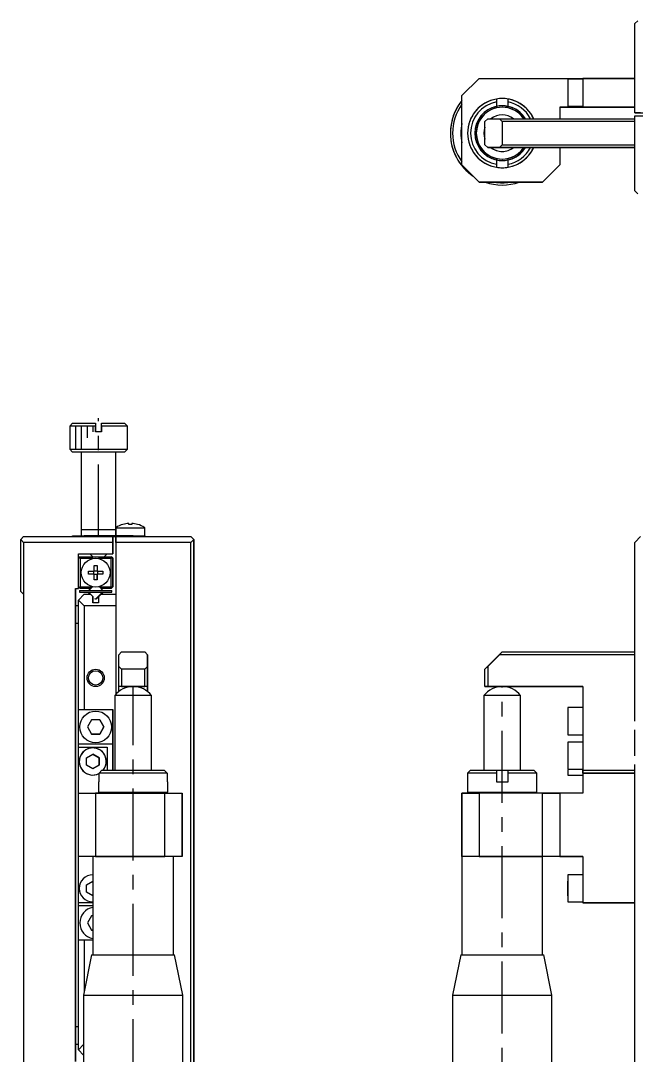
# Model space of a CAD drawing. Extents: x -109 to 395, y 1 to 311.
# Drawn here: x -52.4 to 54.3, y 131.6 to 311 of the extents above; entities that cross this region are included whole.
import ezdxf

# ---------------------------------------------------------------- set-up
doc = ezdxf.new("R2010")
doc.units = 0
doc.header["$LTSCALE"] = 10
doc.linetypes.add('CENTER', pattern=[2, 1.25, -0.25, 0.25, -0.25])
doc.layers.get('0').update_dxf_attribs({"linetype": 'CONTINUOUS'})
doc.layers.add('CENTER', color=1, linetype='CENTER')

msp = doc.modelspace()

# ---------------------------------------------------------------- linework, layer by layer
at = {"color": 7, "linetype": 'CONTINUOUS'}
for p, q in [((54.571653, 310.96228), (54.071653, 310.46228)), ((54.071653, 294.96228), (54.071653, 310.46228)), ((27.071653, 300.96228), (24.071653, 297.96228)), ((27.071653, 300.96228), (45.071653, 300.96228)), ((27.071653, 300.96228), (54.071653, 300.96228)), ((27.071653, 300.96228), (54.071653, 300.96228)), ((42.471653, 300.81228), (42.471653, 296.11228)), ((45.071653, 300.81228), (42.471653, 300.81228)), ((45.071653, 300.96228), (45.071653, 295.96228)), ((54.071653, 300.96228), (45.071653, 300.96228)), ((24.071653, 285.96228), (24.071653, 297.96228)), ((30.071653, 297.37836), (30.071653, 296.870607)), ((30.071653, 297.37836), (30.071653, 295.849762)), ((30.071653, 297.37836), (30.071653, 295.849762)), ((30.071653, 296.870607), (30.071653, 296.105824)), ((30.071653, 296.105824), (30.071653, 295.849762)), ((32.071653, 296.870607), (32.071653, 297.37836)), ((32.071653, 295.849762), (32.071653, 297.37836)), ((32.071653, 295.849762), (32.071653, 297.37836)), ((32.071653, 296.105824), (32.071653, 296.870607)), ((32.071653, 295.849762), (32.071653, 296.105824)), ((42.471653, 296.11228), (45.071653, 296.11228)), ((45.071653, 295.96228), (41.071653, 295.96228)), ((41.071653, 295.96228), (45.071653, 295.96228)), ((41.071653, 295.96228), (41.071653, 293.96228)), ((41.071653, 295.96228), (54.071653, 295.96228)), ((41.071653, 295.96228), (54.071653, 295.96228)), ((45.071653, 295.96228), (54.071653, 295.96228)), ((54.071653, 295.96228), (45.071653, 295.96228)), ((54.071653, 294.96228), (55.607552, 294.96228)), ((55.071653, 294.96228), (54.071653, 294.96228)), ((54.071653, 294.96228), (85.071653, 294.96228)), ((54.071653, 294.96228), (85.071653, 294.96228)), ((54.071653, 281.46228), (54.071653, 294.46228)), ((54.071653, 294.46228), (55.071653, 294.46228)), ((54.071653, 294.46228), (57.571653, 294.46228)), ((54.071653, 294.46228), (57.571653, 294.46228)), ((28.571653, 293.96228), (28.071653, 293.46228)), ((28.071653, 289.46228), (28.071653, 293.46228)), ((28.571653, 293.96228), (30.571653, 293.96228)), ((28.571653, 293.96228), (54.071653, 293.96228)), ((28.571653, 293.96228), (54.071653, 293.96228)), ((31.071653, 293.46228), (30.571653, 293.96228)), ((30.571653, 293.96228), (54.071653, 293.96228)), ((31.071653, 293.46228), (31.071653, 289.46228)), ((54.071653, 293.46228), (31.071653, 293.46228)), ((28.071653, 289.46228), (28.571653, 288.96228)), ((28.571653, 288.96228), (28.071653, 289.46228)), ((28.571653, 288.96228), (28.071653, 289.46228)), ((28.571653, 288.96228), (28.071653, 289.46228)), ((30.571653, 288.96228), (28.571653, 288.96228)), ((28.571653, 288.96228), (45.071653, 288.96228)), ((28.571653, 288.96228), (54.071653, 288.96228)), ((28.571653, 288.96228), (54.071653, 288.96228)), ((30.571653, 288.96228), (31.071653, 289.46228)), ((54.071653, 288.96228), (30.571653, 288.96228)), ((31.071653, 289.46228), (54.071653, 289.46228)), ((41.071653, 288.96228), (41.071653, 285.96228)), ((45.071653, 288.96228), (54.071653, 288.96228)), ((30.071653, 287.074798), (30.071653, 286.818736)), ((30.071653, 287.074798), (30.071653, 285.5462)), ((30.071653, 287.074798), (30.071653, 285.5462)), ((32.071653, 286.818736), (32.071653, 287.074798)), ((32.071653, 285.5462), (32.071653, 287.074798)), ((32.071653, 285.5462), (32.071653, 287.074798)), ((24.071653, 285.96228), (27.071653, 282.96228)), ((27.071653, 282.96228), (24.071653, 285.96228)), ((27.071653, 282.96228), (24.071653, 285.96228)), ((27.071653, 282.96228), (24.071653, 285.96228)), ((30.071653, 286.818736), (30.071653, 286.053953)), ((30.071653, 286.053953), (30.071653, 285.5462)), ((32.071653, 286.053953), (32.071653, 286.818736)), ((32.071653, 285.5462), (32.071653, 286.053953)), ((38.071653, 282.96228), (41.071653, 285.96228)), ((41.071653, 285.96228), (38.071653, 282.96228)), ((41.071653, 285.96228), (38.071653, 282.96228)), ((41.071653, 285.96228), (38.071653, 282.96228)), ((38.071653, 282.96228), (27.071653, 282.96228)), ((27.071653, 282.96228), (38.071653, 282.96228)), ((27.071653, 282.96228), (38.071653, 282.96228)), ((27.071653, 282.96228), (38.071653, 282.96228)), ((54.071653, 281.46228), (54.571653, 280.96228)), ((54.571653, 280.96228), (54.071653, 281.46228)), ((54.571653, 280.96228), (54.071653, 281.46228)), ((54.571653, 280.96228), (54.071653, 281.46228)), ((-43.434427, 241.150949), (-43.934427, 240.650949)), ((-39.434427, 240.650949), (-43.934427, 240.650949)), ((-43.934427, 240.650949), (-43.934427, 236.650949)), ((-43.434427, 241.150949), (-39.434427, 241.150949)), ((-39.434427, 241.150949), (-39.434427, 240.650949)), ((-39.434427, 241.150949), (-39.434427, 239.650949)), ((-39.434427, 241.150949), (-39.434427, 239.650949)), ((-39.434427, 239.650949), (-39.434427, 240.650949)), ((-38.434427, 241.150949), (-34.434427, 241.150949)), ((-38.434427, 240.650949), (-38.434427, 241.150949)), ((-38.434427, 239.650949), (-38.434427, 241.150949)), ((-38.434427, 239.650949), (-38.434427, 241.150949)), ((-33.934427, 240.650949), (-38.434427, 240.650949)), ((-38.434427, 240.650949), (-38.434427, 239.650949)), ((-33.934427, 240.650949), (-34.434427, 241.150949)), ((-33.934427, 236.650949), (-33.934427, 240.650949)), ((-38.434427, 239.650949), (-39.434427, 239.650949)), ((-43.934427, 236.650949), (-33.934427, 236.650949)), ((-43.934427, 236.650949), (-43.434427, 236.150949)), ((-34.434427, 236.150949), (-43.434427, 236.150949)), ((-41.934427, 236.150949), (-41.934427, 222.650949)), ((-41.934427, 236.150949), (-41.934427, 221.650949)), ((-41.934427, 236.150949), (-41.934427, 221.650949)), ((-35.934427, 223.042607), (-35.934427, 236.150949)), ((-35.934427, 221.650949), (-35.934427, 236.150949)), ((-35.934427, 221.650949), (-35.934427, 236.150949)), ((-34.434427, 236.150949), (-33.934427, 236.650949)), ((-35.934427, 222.650949), (-41.934427, 222.650949)), ((-35.934427, 222.650949), (-41.934427, 222.650949)), ((-41.934427, 222.650949), (-41.934427, 221.650949)), ((-35.934427, 222.650949), (-41.934427, 222.650949)), ((-35.934427, 222.650949), (-41.934427, 222.650949)), ((-35.934427, 223.042607), (-30.934427, 223.042607)), ((-35.934427, 223.042607), (-35.934427, 221.650949)), ((-35.934427, 222.650949), (-35.934427, 223.042607)), ((-35.934427, 221.650949), (-35.934427, 222.650949)), ((-34.693017, 223.61353), (-34.69636, 223.620385)), ((-33.694427, 223.61353), (-33.694427, 223.785902)), ((-33.174427, 223.61353), (-33.694427, 223.61353)), ((-33.174427, 223.785902), (-33.174427, 223.61353)), ((-32.172494, 223.620385), (-32.175838, 223.61353)), ((-30.934427, 221.650949), (-30.934427, 223.042607)), ((-30.934427, 221.500949), (-30.934427, 223.042607)), ((-30.934427, 221.500949), (-30.934427, 223.042607)), ((-51.934427, 221.500949), (-52.434427, 221.000949)), ((-52.434427, 221.000949), (-51.934427, 220.500949)), ((-52.434427, 212.000949), (-52.434427, 221.000949)), ((-51.934427, 221.500949), (-36.434427, 221.500949)), ((-51.934427, 221.500949), (-22.934427, 221.500949)), ((-51.934427, 221.500949), (-22.934427, 221.500949)), ((-43.434427, 221.500949), (-43.434427, 221.650949)), ((-43.434427, 221.650949), (-41.434427, 221.650949)), ((-43.434427, 221.650949), (-30.934427, 221.650949)), ((-43.434427, 221.650949), (-30.934427, 221.650949)), ((-32.934427, 221.650949), (-41.434427, 221.650949)), ((-35.934427, 221.500949), (-36.434427, 221.500949)), ((-36.434427, 220.500949), (-36.434427, 221.500949)), ((-36.434427, 221.500949), (-36.434427, 220.500949)), ((-36.434427, 218.500949), (-36.434427, 221.500949)), ((-36.434427, 218.500949), (-36.434427, 221.500949)), ((-35.934427, 220.500949), (-35.934427, 221.500949)), ((-35.934427, 221.500949), (-22.934427, 221.500949)), ((-35.934427, 221.500949), (-35.934427, 194.146544)), ((-35.934427, 221.500949), (-35.934427, 194.146544)), ((-32.934427, 221.650949), (-30.934427, 221.650949)), ((-30.934427, 221.650949), (-30.934427, 221.500949)), ((-30.934427, 221.500949), (-30.934427, 221.650949)), ((-22.434427, 221.000949), (-22.934427, 221.500949)), ((-22.934427, 221.500949), (-22.434427, 221.000949)), ((-22.934427, 221.500949), (-22.434427, 221.000949)), ((-22.934427, 221.500949), (-22.434427, 221.000949)), ((-22.934427, 220.500949), (-22.434427, 221.000949)), ((-22.434427, 221.000949), (-22.434427, 122.000949)), ((-22.434427, 218.500944), (-22.434427, 221.000949)), ((-22.434427, 122.000949), (-22.434427, 221.000949)), ((-22.434427, 122.000949), (-22.434427, 221.000949)), ((54.071653, 220.500949), (55.071653, 221.500949)), ((54.071653, 220.500949), (55.071653, 221.500949)), ((54.071653, 220.500949), (54.571653, 221.000949)), ((-36.434427, 220.500949), (-51.934427, 220.500949)), ((-51.934427, 220.500949), (-51.934427, 211.500949)), ((-51.934427, 220.500949), (-51.934427, 122.500949)), ((-51.934427, 220.500949), (-51.934427, 122.500949)), ((-36.434427, 220.500949), (-36.434427, 218.500949)), ((-36.434427, 218.500949), (-36.434427, 220.500949)), ((-36.434427, 218.500949), (-36.434427, 220.500949)), ((-36.434427, 218.500949), (-36.434427, 220.500949)), ((-36.434427, 218.500949), (-36.434427, 220.500949)), ((-36.434427, 218.500949), (-36.434427, 220.500949)), ((-22.934427, 220.500949), (-35.934427, 220.500949)), ((-35.934427, 220.500949), (-35.934427, 194.146544)), ((-22.934427, 122.500949), (-22.934427, 220.500949)), ((54.071658, 189.500949), (54.071653, 220.500949)), ((-42.434427, 218.500949), (-36.434427, 218.500949)), ((-42.434427, 212.501049), (-42.434427, 218.500949)), ((-42.434427, 212.501049), (-42.434427, 218.500949)), ((-42.434427, 212.501049), (-42.434427, 218.500949)), ((-42.434427, 212.501049), (-42.434427, 218.500949)), ((-42.434427, 217.700949), (-42.134427, 218.000949)), ((-42.434427, 217.700949), (-42.134427, 218.000949)), ((-42.434427, 217.700949), (-42.284427, 217.850949)), ((-42.134427, 218.000949), (-42.284427, 217.850949)), ((-42.284427, 217.850949), (-42.134427, 217.700949)), ((-42.134427, 218.000949), (-36.734427, 218.000949)), ((-39.931921, 217.700949), (-42.134427, 217.700949)), ((-42.134427, 217.700949), (-42.134427, 212.800949)), ((-40.434427, 218.500949), (-40.184427, 218.250949)), ((-40.434427, 218.500949), (-39.934427, 218.000949)), ((-40.434427, 218.500949), (-39.934427, 218.000949)), ((-40.184427, 218.250949), (-39.934427, 218.000949)), ((-36.734427, 217.700949), (-38.936934, 217.700949)), ((-37.934427, 218.000949), (-37.434427, 218.500949)), ((-37.934427, 218.000949), (-37.434427, 218.500949)), ((-37.934427, 218.000949), (-37.684427, 218.250949)), ((-37.684427, 218.250949), (-37.434427, 218.500949)), ((-36.584427, 217.850949), (-36.734427, 218.000949)), ((-36.734427, 218.000949), (-36.584427, 217.850949)), ((-36.434427, 217.700949), (-36.734427, 218.000949)), ((-36.434427, 217.700949), (-36.734427, 218.000949)), ((-36.734427, 217.700949), (-36.584427, 217.850949)), ((-36.734427, 212.800949), (-36.734427, 217.700949)), ((-36.584427, 217.850949), (-36.434427, 217.700949)), ((-36.434427, 217.700949), (-36.584427, 217.850949)), ((-36.434427, 217.700949), (-36.434427, 212.800949)), ((-36.434427, 213.300949), (-36.434427, 217.700949)), ((-36.434427, 213.300949), (-36.434427, 217.700949)), ((-36.434427, 213.300949), (-36.434427, 217.700949)), ((-36.434427, 213.300949), (-36.434427, 217.700949)), ((-36.434427, 213.300949), (-36.434427, 217.700949)), ((-36.434427, 212.800949), (-36.434427, 217.700949)), ((-36.434427, 213.300949), (-36.434427, 217.700949)), ((-36.434427, 213.300949), (-36.434427, 217.700949)), ((-36.434427, 213.300949), (-36.434427, 217.700949)), ((-36.434427, 213.300949), (-36.434427, 217.700949)), ((-36.434427, 213.300949), (-36.434427, 217.700949)), ((-36.434427, 212.800949), (-36.434427, 217.700949)), ((-36.434427, 212.800949), (-36.434427, 217.700949)), ((-40.682661, 215.510949), (-39.694427, 215.510949)), ((-40.682661, 214.990949), (-40.682661, 215.510949)), ((-39.760189, 214.990949), (-39.760189, 215.510949)), ((-39.694427, 216.499183), (-39.174427, 216.499183)), ((-39.694427, 215.510949), (-39.694427, 216.499183)), ((-39.694427, 215.576711), (-39.174427, 215.576711)), ((-39.174427, 216.499183), (-39.174427, 215.510949)), ((-39.174427, 216.499183), (-39.174427, 215.576711)), ((-39.174427, 216.499183), (-39.174427, 215.510949)), ((-39.174427, 216.499183), (-39.174427, 215.510949)), ((-39.174427, 215.576711), (-39.174427, 215.510949)), ((-39.174427, 215.510949), (-38.186194, 215.510949)), ((-39.108666, 215.510949), (-39.108666, 214.990949)), ((-38.186194, 215.510949), (-38.186194, 214.990949)), ((-39.694427, 214.990949), (-40.682661, 214.990949)), ((-39.694427, 214.002716), (-39.694427, 214.990949)), ((-39.174427, 214.925188), (-39.694427, 214.925188)), ((-39.174427, 214.002716), (-39.694427, 214.002716)), ((-39.174427, 214.990949), (-39.174427, 214.002716)), ((-38.186194, 214.990949), (-39.174427, 214.990949)), ((-39.174427, 214.990949), (-39.174427, 214.925188)), ((-39.174427, 214.990949), (-39.174427, 214.002716)), ((-39.174427, 214.990949), (-39.174427, 214.002716)), ((-39.174427, 214.002716), (-39.174427, 214.925188)), ((-22.434427, 208.500944), (-22.434427, 214.500954)), ((-51.934427, 211.500949), (-52.434427, 212.000949)), ((-42.934427, 212.501049), (-42.434427, 212.501049)), ((-42.934427, 130.501049), (-42.934427, 212.501049)), ((-42.934427, 212.501049), (-42.934427, 209.500949)), ((-42.934427, 212.501049), (-42.934427, 130.501049)), ((-42.934427, 212.501049), (-42.934427, 130.501049)), ((-42.284427, 212.650949), (-42.434427, 212.800949)), ((-42.134427, 212.500949), (-42.434427, 212.800949)), ((-42.134427, 212.500949), (-42.434427, 212.800949)), ((-42.134427, 212.800949), (-42.284427, 212.650949)), ((-42.284427, 212.650949), (-42.134427, 212.500949)), ((-42.234427, 212.150949), (-42.234427, 211.850949)), ((-42.234427, 212.150949), (-36.634427, 212.150949)), ((-42.234427, 211.850949), (-36.634427, 211.850949)), ((-42.134427, 212.800949), (-40.137029, 212.800949)), ((-40.437029, 212.500949), (-42.134427, 212.500949)), ((-40.027319, 212.822271), (-40.671864, 212.177726)), ((-40.671864, 211.824173), (-40.348641, 211.500949)), ((-40.671864, 211.824173), (-39.934427, 211.086736)), ((-40.671864, 211.824173), (-39.934427, 211.086736)), ((-40.62793, 212.150949), (-39.969909, 212.808971)), ((-40.62793, 212.150949), (-39.969909, 212.808971)), ((-40.62793, 212.150949), (-40.106179, 212.672701)), ((-40.437029, 212.500949), (-40.097494, 212.840484)), ((-40.437029, 212.500949), (-40.097494, 212.840484)), ((-40.137029, 212.800949), (-40.437029, 212.500949)), ((-40.437029, 212.500949), (-40.137029, 212.800949)), ((-40.137029, 212.800949), (-40.097494, 212.840484)), ((-40.097494, 212.840484), (-40.137029, 212.800949)), ((-40.106179, 212.672701), (-39.969909, 212.808971)), ((-38.240924, 211.850949), (-39.328361, 210.763513)), ((-39.257651, 210.763513), (-38.19699, 211.824173)), ((-39.257651, 210.763513), (-38.19699, 211.824173)), ((-38.19699, 212.177726), (-38.841535, 212.822271)), ((-38.77136, 212.840484), (-38.731825, 212.800949)), ((-38.77136, 212.840484), (-38.431825, 212.500949)), ((-38.77136, 212.840484), (-38.431825, 212.500949)), ((-38.731825, 212.800949), (-36.734427, 212.800949)), ((-38.731825, 212.800949), (-38.431825, 212.500949)), ((-38.520214, 211.500949), (-38.19699, 211.824173)), ((-36.734427, 212.500949), (-38.431825, 212.500949)), ((-36.584427, 212.650949), (-36.734427, 212.800949)), ((-36.434427, 212.800949), (-36.734427, 212.500949)), ((-36.434427, 212.800949), (-36.734427, 212.500949)), ((-36.734427, 212.500949), (-36.584427, 212.650949)), ((-36.584427, 212.650949), (-36.734427, 212.500949)), ((-36.634427, 211.850949), (-36.634427, 212.150949)), ((-36.434427, 212.800949), (-36.584427, 212.650949)), ((-36.584427, 212.650949), (-36.434427, 212.800949)), ((-51.934427, 211.500949), (-51.934427, 131.500949)), ((-42.934427, 210.500949), (-42.934427, 205.500949)), ((-42.934427, 210.500949), (-42.934427, 209.500949)), ((-42.434427, 210.500949), (-41.434427, 211.500949)), ((-42.434427, 191.500949), (-42.434427, 210.500949)), ((-41.434427, 209.500949), (-42.434427, 210.500949)), ((-42.434427, 132.500949), (-42.434427, 210.500949)), ((-42.434427, 132.500949), (-42.434427, 210.500949)), ((-41.434427, 211.500949), (-40.348641, 211.500949)), ((-39.934427, 211.086736), (-40.348641, 211.500949)), ((-40.348641, 211.500949), (-39.934427, 211.086736)), ((-39.934427, 210.000949), (-39.934427, 211.086736)), ((-39.934427, 211.086736), (-39.934427, 210.000949)), ((-39.934427, 211.086736), (-39.934427, 210.000949)), ((-39.934427, 211.086736), (-39.934427, 210.000949)), ((-38.934427, 210.000949), (-39.934427, 210.000949)), ((-39.257651, 210.763513), (-38.934427, 211.086736)), ((-38.520214, 211.500949), (-38.934427, 211.086736)), ((-38.934427, 211.086736), (-38.934427, 210.000949)), ((-38.520214, 211.500949), (-35.934427, 211.500949)), ((-42.434427, 209.500949), (-42.934427, 209.500949)), ((-41.434427, 209.500949), (-41.434427, 191.500949)), ((-35.934427, 209.500949), (-41.434427, 209.500949)), ((-42.934427, 206.500949), (-42.934427, 205.500949)), ((-42.934427, 206.500949), (-42.934427, 136.500949)), ((-42.934427, 206.500949), (-42.434427, 206.500949)), ((-22.434427, 201.500949), (-22.434427, 204.750949)), ((-22.434427, 198.250949), (-22.434427, 204.750949)), ((-42.934427, 204.000949), (-42.934427, 179.000949)), ((-42.934427, 204.000949), (-42.934427, 179.000949)), ((-22.434427, 198.500944), (-22.434427, 204.500954)), ((-22.434427, 201.500949), (-22.434427, 204.500954)), ((-22.434427, 198.500944), (-22.434427, 204.500954)), ((-34.934427, 201.500949), (-35.434427, 201.000949)), ((-35.434427, 199.000949), (-35.434427, 201.000949)), ((-35.434427, 194.623292), (-35.434427, 201.000949)), ((-35.434427, 194.623292), (-35.434427, 201.000949)), ((-34.934427, 201.500949), (-30.934427, 201.500949)), ((-30.434427, 201.000949), (-30.934427, 201.500949)), ((-30.934427, 201.500949), (-30.434427, 201.000949)), ((-30.934427, 201.500949), (-30.434427, 201.000949)), ((-30.934427, 201.500949), (-30.434427, 201.000949)), ((-30.434427, 201.000949), (-30.434427, 199.000949)), ((-30.434427, 195.500949), (-30.434427, 201.000949)), ((-30.434427, 201.000949), (-30.434427, 194.623292)), ((-30.434427, 201.000949), (-30.434427, 194.623292)), ((-22.434427, 198.250949), (-22.434427, 201.500949)), ((-22.434427, 198.500944), (-22.434427, 201.500949)), ((28.071653, 198.500949), (31.071653, 201.500949)), ((28.071653, 198.500949), (31.071653, 201.500949)), ((30.571653, 201.000949), (28.571653, 199.000949)), ((30.571653, 201.000949), (31.071653, 201.500949)), ((54.071653, 201.000949), (30.571653, 201.000949)), ((31.071653, 201.500949), (54.071653, 201.500949)), ((-35.434427, 199.000949), (-34.934427, 198.500949)), ((-35.434427, 195.500949), (-35.434427, 199.000949)), ((-30.934427, 198.500949), (-34.934427, 198.500949)), ((-34.934427, 198.500949), (-34.934427, 195.500949)), ((-30.934427, 198.500949), (-30.434427, 199.000949)), ((-30.934427, 195.500949), (-30.934427, 198.500949)), ((-30.434427, 199.000949), (-30.434427, 195.500949)), ((28.071653, 198.500949), (28.571653, 199.000949)), ((28.071653, 195.500949), (28.071653, 198.500949)), ((28.571653, 199.000949), (28.571653, 195.500949)), ((-29.759427, 193.93377), (-36.109427, 193.93377)), ((-36.109427, 193.93377), (-36.109427, 181.000949)), ((-34.934427, 195.500949), (-35.434427, 195.500949)), ((-35.434427, 194.623292), (-35.434427, 195.500949)), ((-30.434427, 195.500949), (-35.434427, 195.500949)), ((-30.434427, 195.500949), (-35.434427, 195.500949)), ((-34.934427, 195.500949), (-30.934427, 195.500949)), ((-30.434427, 195.500949), (-30.934427, 195.500949)), ((-30.434427, 194.623292), (-30.434427, 195.500949)), ((-30.434427, 195.500949), (-30.434427, 194.623292)), ((-29.759427, 181.000949), (-29.759427, 193.93377)), ((-22.434427, 171.500949), (-22.434427, 194.500954)), ((-22.434427, 148.500944), (-22.434427, 194.500954)), ((-22.434427, 148.500944), (-22.434427, 194.500954)), ((31.071653, 193.93377), (27.896653, 193.93377)), ((27.896653, 193.93377), (27.896653, 181.000949)), ((34.246653, 193.93377), (27.896653, 193.93377)), ((34.246653, 193.93377), (27.896653, 193.93377)), ((28.071653, 195.500949), (28.571653, 195.500949)), ((28.571653, 195.500949), (28.071653, 195.500949)), ((45.071653, 195.500949), (28.071653, 195.500949)), ((45.071653, 195.500949), (28.071653, 195.500949)), ((28.571653, 195.500949), (45.071653, 195.500949)), ((45.071653, 195.500949), (28.571653, 195.500949)), ((34.246653, 193.93377), (31.071653, 193.93377)), ((34.246653, 181.000949), (34.246653, 193.93377)), ((45.071653, 195.500949), (45.071653, 181.000949)), ((45.071653, 195.500949), (45.071653, 177.000949)), ((45.071653, 195.500949), (45.071653, 177.000949)), ((-42.434427, 191.500949), (-36.434427, 191.500949)), ((-42.434427, 185.500949), (-42.434427, 191.500949)), ((-36.434427, 191.500949), (-36.434427, 185.500949)), ((-36.434427, 185.500949), (-36.434427, 191.500949)), ((-36.434427, 181.000949), (-36.434427, 191.500949)), ((-36.434427, 181.000949), (-36.434427, 191.500949)), ((42.471653, 191.850949), (42.471653, 187.150949)), ((45.071653, 191.850949), (42.471653, 191.850949)), ((-40.156115, 189.750949), (-40.877803, 188.500949)), ((-40.877803, 188.500949), (-40.156115, 187.250949)), ((-38.71274, 189.750949), (-40.156115, 189.750949)), ((-37.991052, 188.500949), (-38.71274, 189.750949)), ((-38.71274, 189.750949), (-37.991052, 188.500949)), ((-38.71274, 189.750949), (-37.991052, 188.500949)), ((-38.71274, 189.750949), (-37.991052, 188.500949)), ((-38.712739, 187.250949), (-37.991052, 188.500949)), ((-37.991052, 188.500949), (-38.712739, 187.250949)), ((-37.991052, 188.500949), (-38.712739, 187.250949)), ((-37.991052, 188.500949), (-38.712739, 187.250949)), ((-22.434427, 186.500949), (-22.434427, 189.750949)), ((-22.434427, 186.500949), (-22.434427, 189.750949)), ((-22.434427, 183.250949), (-22.434427, 189.750949)), ((-22.434427, 183.250949), (-22.434427, 189.750949)), ((-40.156115, 187.250949), (-38.712739, 187.250949)), ((-38.712739, 187.250949), (-40.156115, 187.250949)), ((-38.712739, 187.250949), (-40.156115, 187.250949)), ((-38.712739, 187.250949), (-40.156115, 187.250949)), ((42.471653, 187.150949), (45.071653, 187.150949)), ((54.071658, 183.500949), (54.071658, 188.000949)), ((-36.434427, 185.500949), (-42.434427, 185.500949)), ((-42.434427, 185.000949), (-42.434427, 185.500949)), ((-42.434427, 185.000949), (-37.434427, 185.000949)), ((-42.434427, 177.000949), (-42.434427, 185.000949)), ((-37.434427, 185.000949), (-37.434427, 181.000969)), ((-37.434427, 185.000949), (-37.434427, 181.000969)), ((-37.434427, 185.000949), (-37.434427, 181.000969)), ((-37.434427, 185.000949), (-37.434427, 181.000969)), ((-36.434427, 185.500949), (-36.434427, 181.000949)), ((-36.434427, 181.000949), (-36.434427, 185.500949)), ((-22.434427, 183.250949), (-22.434427, 186.500949)), ((-22.434427, 183.250949), (-22.434427, 186.500949)), ((42.471653, 185.850949), (42.471653, 181.150949)), ((45.071653, 185.850949), (42.471653, 185.850949)), ((-41.034427, 183.136035), (-39.934427, 183.77112)), ((-41.034427, 181.865864), (-41.034427, 183.136035)), ((-39.934427, 183.77112), (-38.834427, 183.136035)), ((-38.834427, 183.136035), (-39.934427, 183.77112)), ((-38.834427, 183.136035), (-39.934427, 183.77112)), ((-38.834427, 183.136035), (-39.934427, 183.77112)), ((-38.834427, 183.136035), (-38.834427, 181.865864)), ((-38.834427, 181.865864), (-38.834427, 183.136035)), ((-38.834427, 181.865864), (-38.834427, 183.136035)), ((-38.834427, 181.865864), (-38.834427, 183.136035)), ((-39.934427, 181.230779), (-41.034427, 181.865864)), ((-38.834427, 181.865864), (-39.934427, 181.230779)), ((54.071653, 122.500949), (54.071658, 182.000949)), ((-38.850507, 180.500949), (-38.342754, 181.000949)), ((-27.018348, 180.500949), (-38.850507, 180.500949)), ((-38.850507, 179.000949), (-38.850507, 180.500949)), ((-38.342754, 181.000949), (-27.5261, 181.000949)), ((-27.5261, 181.000949), (-27.018348, 180.500949)), ((-27.018348, 180.500949), (-27.018348, 179.000949)), ((25.571653, 181.000949), (25.071653, 180.500949)), ((30.071653, 180.500949), (25.071653, 180.500949)), ((25.071653, 180.500949), (25.071653, 177.200949)), ((25.571653, 181.000949), (30.071653, 181.000949)), ((25.571653, 181.000949), (36.571653, 181.000949)), ((25.571653, 181.000949), (36.571653, 181.000949)), ((30.025289, 181.000949), (30.127688, 181.000949)), ((30.071653, 181.000949), (30.071653, 180.500949)), ((30.071653, 181.000949), (30.071653, 179.000949)), ((30.071653, 181.000949), (30.071653, 179.000949)), ((30.071653, 180.500949), (30.071653, 179.000949)), ((30.127688, 181.000949), (32.015618, 181.000949)), ((32.015618, 181.000949), (32.071654, 181.000949)), ((32.071653, 181.000949), (36.571653, 181.000949)), ((32.071653, 180.500949), (32.071653, 181.000949)), ((32.071653, 179.000949), (32.071653, 181.000949)), ((32.071653, 179.000949), (32.071653, 181.000949)), ((37.071653, 180.500949), (32.071653, 180.500949)), ((32.071653, 179.000949), (32.071653, 180.500949)), ((37.071653, 180.500949), (36.571653, 181.000949)), ((37.071653, 177.200949), (37.071653, 180.500949)), ((42.471653, 181.150949), (45.071653, 181.150949)), ((42.471653, 181.056497), (42.471653, 180.150949)), ((42.471653, 181.056497), (42.471653, 180.150949)), ((42.471653, 181.056497), (42.471653, 180.150949)), ((42.471653, 181.056497), (42.471653, 180.150949)), ((42.471653, 180.150949), (45.071653, 180.150949)), ((45.071653, 180.500949), (45.071653, 181.000949)), ((45.071653, 181.000949), (54.071653, 181.000949)), ((45.071653, 180.500949), (45.071653, 177.000949)), ((54.071653, 180.500949), (45.071653, 180.500949)), ((45.071653, 180.500949), (54.071653, 180.500949)), ((45.071653, 180.500949), (54.071653, 180.500949)), ((45.071653, 180.500949), (54.071653, 180.500949)), ((-42.934427, 179.000949), (-42.934427, 164.000949)), ((-42.934427, 164.000949), (-42.934427, 179.000949)), ((-38.934427, 179.000949), (-38.850507, 179.000949)), ((-38.934427, 179.000949), (-38.934427, 177.200949)), ((-27.018348, 179.000949), (-26.934427, 179.000949)), ((-26.934427, 177.200949), (-26.934427, 179.000949)), ((30.071653, 179.000949), (32.071653, 179.000949)), ((-42.434427, 166.000949), (-42.434427, 177.000949)), ((-42.434427, 177.000949), (-39.434427, 177.000949)), ((-42.434427, 177.000949), (-24.434427, 177.000949)), ((-42.434427, 177.000949), (-24.434427, 177.000949)), ((-39.434427, 177.000949), (-39.434427, 166.000949)), ((-27.434427, 177.000949), (-39.434427, 177.000949)), ((-38.934427, 177.200949), (-26.934427, 177.200949)), ((-38.934427, 177.200949), (-38.734427, 177.000949)), ((-27.434427, 166.000949), (-27.434427, 177.000949)), ((-27.434427, 177.000949), (-24.434427, 177.000949)), ((-27.134427, 177.000949), (-26.934427, 177.200949)), ((-24.434427, 177.000949), (-24.434427, 166.000949)), ((-24.434427, 166.000949), (-24.434427, 177.000949)), ((-24.434427, 166.000949), (-24.434427, 177.000949)), ((-24.434427, 166.000949), (-24.434427, 177.000949)), ((24.071653, 166.000949), (24.071653, 177.000949)), ((24.071653, 177.000949), (27.071653, 177.000949)), ((24.071653, 177.000949), (24.071653, 149.000949)), ((45.071653, 177.000949), (24.071653, 177.000949)), ((45.071653, 177.000949), (24.071653, 177.000949)), ((24.071653, 177.000949), (24.071653, 149.000949)), ((25.071653, 177.200949), (37.071653, 177.200949)), ((25.071653, 177.200949), (25.271653, 177.000949)), ((27.071653, 177.000949), (27.071653, 166.000949)), ((38.071653, 177.000949), (27.071653, 177.000949)), ((36.871653, 177.000949), (37.071653, 177.200949)), ((38.071653, 166.000949), (38.071653, 177.000949)), ((38.071653, 177.000949), (41.071653, 177.000949)), ((38.071653, 149.000949), (38.071653, 177.000949)), ((38.071653, 149.000949), (38.071653, 177.000949)), ((41.071653, 177.000949), (41.071653, 166.000949)), ((41.071653, 177.000949), (41.071653, 166.000949)), ((45.071653, 177.000949), (41.071653, 177.000949)), ((41.071653, 177.000949), (41.071653, 166.000949)), ((41.071653, 177.000949), (41.071653, 166.000949)), ((-22.434427, 171.500949), (-22.434427, 174.750949)), ((-22.434427, 171.500949), (-22.434427, 174.750949)), ((-22.434427, 168.250949), (-22.434427, 174.750949)), ((-22.434427, 168.250949), (-22.434427, 174.750949)), ((-22.434427, 168.250949), (-22.434427, 171.500949)), ((-22.434427, 148.500944), (-22.434427, 171.500949)), ((-22.434427, 168.250949), (-22.434427, 171.500949)), ((-39.434427, 166.000949), (-42.434427, 166.000949)), ((-42.434427, 158.000949), (-42.434427, 166.000949)), ((-24.434427, 166.000949), (-42.434427, 166.000949)), ((-24.434427, 166.000949), (-42.434427, 166.000949)), ((-39.934427, 166.000949), (-39.934427, 149.000949)), ((-39.434427, 166.000949), (-32.934427, 166.000949)), ((-32.934427, 166.000949), (-27.434427, 166.000949)), ((-24.434427, 166.000949), (-27.434427, 166.000949)), ((-25.934427, 149.000949), (-25.934427, 166.000949)), ((27.071653, 166.000949), (24.071653, 166.000949)), ((24.071653, 166.000949), (24.071653, 149.000949)), ((45.071653, 166.000949), (24.071653, 166.000949)), ((45.071653, 166.000949), (24.071653, 166.000949)), ((27.071653, 166.000949), (38.071653, 166.000949)), ((45.071653, 166.000949), (38.071653, 166.000949)), ((41.071653, 166.000949), (38.071653, 166.000949)), ((38.071653, 149.000949), (38.071653, 166.000949)), ((41.071653, 166.000949), (45.071653, 166.000949)), ((45.071653, 166.000949), (45.071653, 158.000949)), ((-42.934427, 164.000949), (-42.934427, 139.000949)), ((-42.934427, 164.000949), (-42.934427, 139.000949)), ((-41.034427, 161.136035), (-39.934427, 161.77112)), ((42.471653, 162.850949), (42.471653, 160.500949)), ((42.471653, 162.850949), (42.471653, 158.150949)), ((45.071653, 162.850949), (42.471653, 162.850949)), ((42.471653, 162.850949), (42.471653, 158.150949)), ((42.471653, 162.850949), (42.471653, 158.150949)), ((42.471653, 161.136035), (42.471653, 161.77112)), ((42.471653, 161.77112), (42.471653, 161.136035)), ((-41.034427, 159.865864), (-41.034427, 161.136035)), ((-39.934427, 159.230779), (-41.034427, 159.865864)), ((-22.434427, 156.500949), (-22.434427, 159.750949)), ((-22.434427, 156.500949), (-22.434427, 159.750949)), ((-22.434427, 153.250949), (-22.434427, 159.750949)), ((-22.434427, 153.250949), (-22.434427, 159.750949)), ((42.471653, 159.865864), (42.471653, 161.136035)), ((42.471653, 161.136035), (42.471653, 159.865864)), ((42.471653, 160.500949), (42.471653, 158.150949)), ((42.471653, 159.230779), (42.471653, 159.865864)), ((42.471653, 159.865864), (42.471653, 159.230779)), ((-39.934427, 158.000949), (-42.434427, 158.000949)), ((-42.434427, 157.500949), (-42.434427, 158.000949)), ((42.471653, 158.150949), (45.071653, 158.150949)), ((45.071653, 158.000949), (54.071653, 158.000949)), ((54.071653, 158.000949), (45.071653, 158.000949)), ((54.071653, 158.000949), (45.071653, 158.000949)), ((54.071653, 158.000949), (45.071653, 158.000949)), ((-42.434427, 157.500949), (-39.934427, 157.500949)), ((-42.434427, 151.500949), (-42.434427, 157.500949)), ((-22.434427, 153.250949), (-22.434427, 156.500949)), ((-22.434427, 153.250949), (-22.434427, 156.500949)), ((-40.156115, 155.750949), (-40.877803, 154.500949)), ((-40.877803, 154.500949), (-40.156115, 153.250949)), ((-39.934427, 155.750949), (-40.156115, 155.750949)), ((-40.156115, 153.250949), (-39.934427, 153.250949)), ((-39.934427, 153.250949), (-40.156115, 153.250949)), ((-39.934427, 153.250949), (-40.156115, 153.250949)), ((-39.934427, 153.250949), (-40.156115, 153.250949)), ((-39.934427, 151.500949), (-42.434427, 151.500949)), ((-42.434427, 132.500949), (-42.434427, 151.500949)), ((-41.434427, 151.500949), (-41.434427, 142.500949)), ((-40.134427, 149.000949), (-41.534427, 142.000949)), ((-40.134427, 149.000949), (-39.934427, 149.000949)), ((-40.134427, 149.000949), (-25.734427, 149.000949)), ((-40.134427, 149.000949), (-25.734427, 149.000949)), ((-40.134427, 149.000949), (-25.734427, 149.000949)), ((-39.934427, 149.000949), (-25.934427, 149.000949)), ((-25.934427, 149.000949), (-25.734427, 149.000949)), ((-24.334427, 142.000949), (-25.734427, 149.000949)), ((23.871653, 149.000949), (22.471653, 142.000949)), ((23.871653, 149.000949), (38.271653, 149.000949)), ((39.671653, 142.000949), (38.271653, 149.000949)), ((-22.434427, 141.500949), (-22.434427, 144.750949)), ((-22.434427, 138.250949), (-22.434427, 144.750949)), ((-22.434427, 138.500944), (-22.434427, 144.500954)), ((-22.434427, 141.500949), (-22.434427, 144.500954)), ((-22.434427, 138.500944), (-22.434427, 144.500954)), ((-41.534427, 142.000949), (-24.334427, 142.000949)), ((-41.534427, 142.000949), (-41.534427, 126.000949)), ((-24.334427, 126.000949), (-24.334427, 142.000949)), ((22.471653, 142.000949), (39.671653, 142.000949)), ((22.471653, 142.000949), (22.471653, 126.000949)), ((39.671653, 126.000949), (39.671653, 142.000949)), ((-22.434427, 138.250949), (-22.434427, 141.500949)), ((-22.434427, 138.500944), (-22.434427, 141.500949)), ((-42.934427, 137.500949), (-42.934427, 132.500949)), ((-42.934427, 137.500949), (-42.934427, 136.500949)), ((-42.434427, 136.500949), (-42.934427, 136.500949)), ((-42.934427, 133.500949), (-42.934427, 132.500949)), ((-42.934427, 133.500949), (-42.934427, 130.501049)), ((-42.934427, 133.500949), (-42.434427, 133.500949)), ((-42.434427, 132.500949), (-41.534427, 133.400949)), ((-22.434427, 128.500944), (-22.434427, 134.500954)), ((-41.534427, 131.600949), (-42.434427, 132.500949))]:
    msp.add_line(p, q, dxfattribs=at)
at = {"color": 3, "linetype": 'CONTINUOUS'}
for p, q in [((-42.934427, 240.650949), (-42.934427, 236.650949)), ((-41.934427, 240.650949), (-41.934427, 236.650949)), ((-40.934427, 240.650949), (-40.934427, 238.650949)), ((-39.934427, 240.650949), (-39.934427, 239.650949))]:
    msp.add_line(p, q, dxfattribs=at)
at = {"color": 7, "linetype": 'CONTINUOUS'}
for centre, radius in [((-39.434427, 215.250949), 2.5), ((-39.434427, 197.000949), 1.25), ((-39.434427, 188.500949), 2.75)]:
    msp.add_circle(centre, radius, dxfattribs=at)
at = {"color": 3, "linetype": 'CONTINUOUS'}
msp.add_circle((-39.434427, 197.000949), 1.5, dxfattribs=at)
at = {"color": 7, "linetype": 'CONTINUOUS'}
for centre, radius, start, end in [((31.071653, 291.46228), 9, 141.057559, 180), ((31.071653, 291.46228), 9, 141.057559, 235.859311), ((31.071653, 291.46228), 9, 141.057559, 235.859311), ((31.071653, 291.46228), 8.6, 144.484016, 215.515984), ((31.071653, 291.46228), 6, 24.624318, 335.375682), ((31.071653, 291.46228), 6, 24.624318, 335.375682), ((31.071653, 291.46228), 6, 99.594068, 260.405932), ((31.071653, 291.46228), 5.5, 100.475682, 259.524318), ((31.071653, 291.46228), 4.75, 31.756864, 328.243136), ((31.071653, 291.46228), 4.75, 31.756864, 328.243136), ((31.071653, 291.46228), 4.75, 102.153197, 180), ((31.071653, 291.46228), 6, 80.405932, 99.594068), ((31.071653, 291.46228), 4.75, 77.846803, 102.153197), ((31.071653, 291.46228), 6, 24.624318, 80.405932), ((31.071653, 291.46228), 5.5, 27.035692, 79.524318), ((31.071653, 291.46228), 4.75, 31.756864, 77.846803), ((31.071653, 291.46228), 4.5, 102.839588, 180), ((31.071653, 291.46228), 4.5, 102.839588, 257.160412), ((31.071653, 291.46228), 4.5, 102.839588, 257.160412), ((31.071653, 291.46228), 3.175, 51.943343, 128.056657), ((31.071653, 291.46228), 4.5, 33.748989, 77.160412), ((31.071653, 291.46228), 7.2, 166.463797, 193.536203), ((31.071653, 291.46228), 3.175, 160.888268, 199.111732), ((31.071653, 291.46228), 9, 180, 235.859311), ((31.071653, 291.46228), 4.75, 180, 257.846803), ((31.071653, 291.46228), 4.5, 180, 257.160412), ((31.071653, 291.46228), 3.175, 231.943343, 270), ((31.071653, 291.46228), 3.175, 231.943343, 308.056657), ((31.071653, 291.46228), 3.175, 231.943343, 308.056657), ((31.071653, 291.46228), 3.175, 270, 308.056657), ((31.071653, 291.46228), 6, 279.594068, 335.375682), ((31.071653, 291.46228), 5.5, 280.475682, 332.964308), ((31.071653, 291.46228), 4.5, 282.839588, 326.251011), ((31.071653, 291.46228), 4.75, 282.153197, 328.243136), ((31.071653, 291.46228), 4.75, 257.846803, 282.153197), ((31.071653, 291.46228), 6, 260.405932, 279.594068), ((31.071653, 291.46228), 9, 250.811864, 289.188136), ((31.071653, 291.46228), 8.6, 261.253987, 278.746013), ((-33.434427, 219.300949), 4.5, 106.285843, 123.748989), ((-33.434427, 219.300949), 4.492483, 93.317816, 106.26943), ((-33.434427, 219.300949), 4.492483, 73.73057, 86.682184), ((-33.434427, 219.300949), 4.5, 56.251011, 73.714157), ((-40.530443, 212.036305), 0.2, 135, 145.024696), ((-40.530443, 211.965594), 0.2, 214.975304, 225), ((-38.338412, 212.036305), 0.2, 34.975304, 45), ((-38.338412, 211.965594), 0.2, 315, 325.024696), ((-39.469783, 210.904934), 0.2, 225, 315), ((-39.399072, 210.904934), 0.2, 259.817933, 315), ((-32.934427, 191.500793), 4, 37.462651, 142.537349), ((31.071653, 191.500793), 4, 37.462651, 142.537349), ((-39.934427, 182.500949), 2.35, 0, 297.467322), ((-39.934427, 182.500949), 2.35, 320.334987, 297.467322), ((-39.934427, 182.500949), 2.35, 320.334987, 297.467322), ((-39.934427, 182.500949), 2.35, 320.334987, 0), ((-39.934427, 160.500949), 2.35, 90, 270), ((-39.434427, 154.500949), 2.75, 100.475682, 259.524318)]:
    msp.add_arc(centre, radius, start, end, dxfattribs=at)
at = {"color": 4, "linetype": 'CONTINUOUS'}
for radius, start, end in [(4.75, 102.153197, 180), (4.75, 102.153197, 257.846803), (4.75, 102.153197, 257.846803), (4.5, 33.748989, 326.251011), (4.5, 33.748989, 326.251011), (4.5, 102.839588, 180), (4.5, 77.160412, 102.839588), (4.5, 33.748989, 77.160412), (4.75, 180, 257.846803), (4.5, 180, 257.160412), (4.5, 282.839588, 326.251011), (4.5, 257.160412, 282.839588)]:
    msp.add_arc((31.071653, 291.46228), radius, start, end, dxfattribs=at)
at = {"color": 3, "linetype": 'CONTINUOUS'}
for start, end in [(31.756864, 77.846803), (282.153197, 328.243136)]:
    msp.add_arc((31.071653, 291.46228), 4.75, start, end, dxfattribs=at)
at = {"layer": 'CENTER', "color": 1, "linetype": 'CENTER'}
for p, q in [((-38.934427, 221.500949), (-38.934427, 242.050949)), ((-32.934427, 85.325949), (-32.934427, 195.500949)), ((31.071653, 95.325949), (31.071653, 195.500949))]:
    msp.add_line(p, q, dxfattribs=at)

doc.saveas('drawing.dxf')
